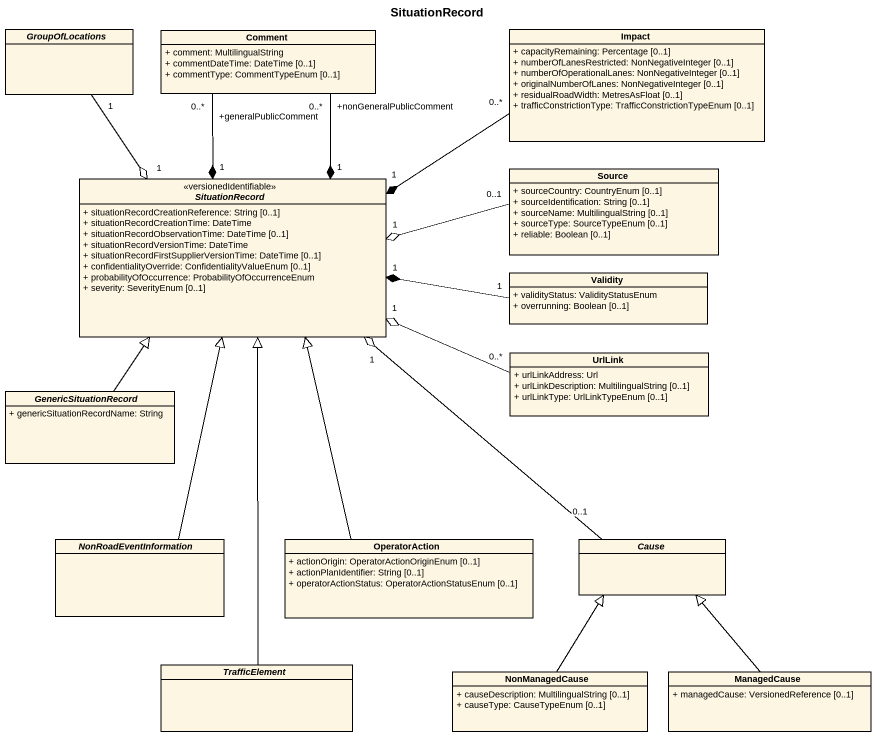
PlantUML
@startuml
title SituationRecord
hide circle
hide empty members
skinparam classAttributeIconSize 0
abstract class GroupOfLocations
class Comment {
  + comment: MultilingualString
  + commentDateTime: DateTime [0..1]
  + commentType: CommentTypeEnum [0..1]
}
class Impact {
  + capacityRemaining: Percentage [0..1]
  + numberOfLanesRestricted: NonNegativeInteger [0..1]
  + numberOfOperationalLanes: NonNegativeInteger [0..1]
  + originalNumberOfLanes: NonNegativeInteger [0..1]
  + residualRoadWidth: MetresAsFloat [0..1]
  + trafficConstrictionType: TrafficConstrictionTypeEnum [0..1]
}
abstract class SituationRecord <<versionedIdentifiable>> {
  + situationRecordCreationReference: String [0..1]
  + situationRecordCreationTime: DateTime
  + situationRecordObservationTime: DateTime [0..1]
  + situationRecordVersionTime: DateTime
  + situationRecordFirstSupplierVersionTime: DateTime [0..1]
  + confidentialityOverride: ConfidentialityValueEnum [0..1]
  + probabilityOfOccurrence: ProbabilityOfOccurrenceEnum
  + severity: SeverityEnum [0..1]
}
class Source {
  + sourceCountry: CountryEnum [0..1]
  + sourceIdentification: String [0..1]
  + sourceName: MultilingualString [0..1]
  + sourceType: SourceTypeEnum [0..1]
  + reliable: Boolean [0..1]
}
class Validity {
  + validityStatus: ValidityStatusEnum
  + overrunning: Boolean [0..1]
}
class UrlLink {
  + urlLinkAddress: Url
  + urlLinkDescription: MultilingualString [0..1]
  + urlLinkType: UrlLinkTypeEnum [0..1]
}
abstract class GenericSituationRecord {
  + genericSituationRecordName: String
}
abstract class NonRoadEventInformation
class OperatorAction {
  + actionOrigin: OperatorActionOriginEnum [0..1]
  + actionPlanIdentifier: String [0..1]
  + operatorActionStatus: OperatorActionStatusEnum [0..1]
}
abstract class Cause
abstract class TrafficElement
class NonManagedCause {
  + causeDescription: MultilingualString [0..1]
  + causeType: CauseTypeEnum [0..1]
}
class ManagedCause {
  + managedCause: VersionedReference [0..1]
}
GroupOfLocations "1" --o "1" SituationRecord
Comment "+nonGeneralPublicComment\n0..*" --* "1" SituationRecord
Comment "+generalPublicComment\n0..*" --* "1" SituationRecord
Impact "0..*" -left-* "1" SituationRecord
Source "0..1" -left-o "1" SituationRecord
Validity "1" -left-* "1" SituationRecord
UrlLink "0..*" -left-o "1" SituationRecord
GenericSituationRecord -up-|> SituationRecord
NonRoadEventInformation -up-|> SituationRecord
OperatorAction -up-|> SituationRecord
Cause "0..1" -up-o "1" SituationRecord
TrafficElement -up-|> SituationRecord
NonManagedCause -up-|> Cause
ManagedCause -up-|> Cause
@enduml
